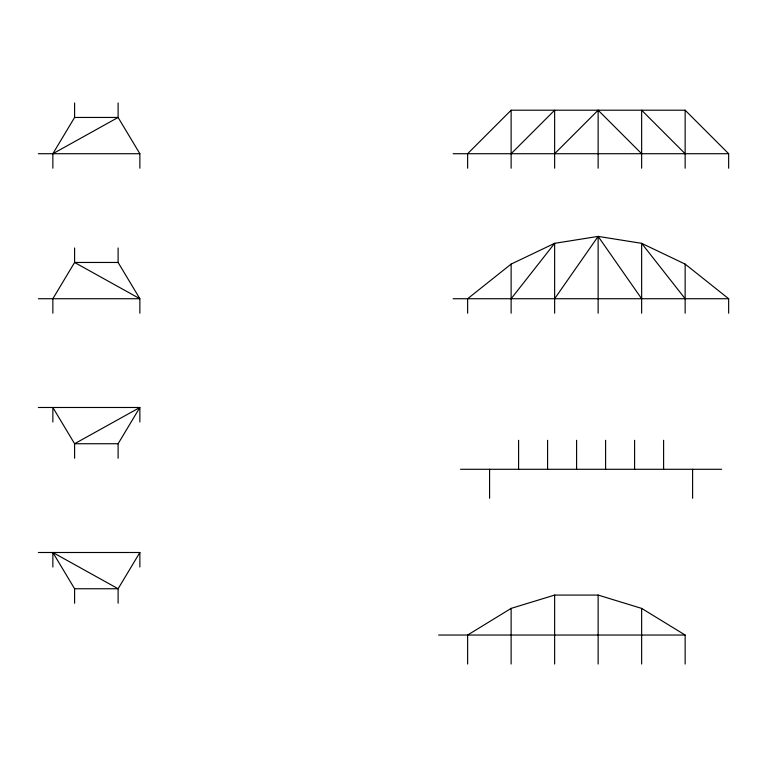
<?xml version="1.0" encoding="UTF-8"?>
<svg xmlns="http://www.w3.org/2000/svg" width="767" height="767" viewBox="0 0 767 767"><rect width="100%" height="100%" fill="white"/><g stroke="black" fill="none" stroke-linecap="round" stroke-linejoin="round"><path stroke-width="1.15" d="M52.856 168.213L52.856 153.716L74.6 117.456L74.6 102.96M118.108 458.244L118.108 443.738L139.862 407.488L38.35 407.488M38.35 552.499L139.862 552.499L118.108 588.749L118.108 603.255M554.637 298.727L598.135 236.399L641.643 243.331L685.142 264.097L728.65 298.727L728.65 313.224M511.129 298.727L554.637 243.331L598.135 236.399L641.643 298.727M728.65 168.213L728.65 153.716L685.142 110.208L511.129 110.208L467.63 153.716L467.63 168.213M511.129 153.716L554.637 110.208L554.637 168.213M554.637 153.716L598.135 110.208L641.643 153.716M554.637 313.224L554.637 243.331L511.129 264.097L467.63 298.727L467.63 313.224M685.142 664.04L685.142 635.038L641.643 608.394L598.135 595.077L554.637 595.077L511.129 608.394L467.63 635.038L467.63 664.04M52.856 153.716L118.108 117.456L118.108 102.96M74.6 117.456L118.108 117.456L139.862 153.716L139.862 168.213M38.35 153.716L139.862 153.716M453.124 153.716L728.65 153.716M139.862 313.224L139.862 298.727L118.108 262.467L74.6 262.467L52.856 298.727L52.856 313.224M38.35 298.727L139.862 298.727L74.6 262.467L74.6 247.971M453.124 298.727L728.65 298.727M118.108 443.738L74.6 443.738L52.856 407.488L52.856 421.984M460.583 469.289L721.603 469.289M52.856 552.499L74.6 588.749L118.108 588.749L52.856 552.499L52.856 567.005M438.619 635.038L685.142 635.038M685.142 153.716L641.643 110.208L641.643 168.213M685.142 298.727L641.643 243.331L641.643 313.224M692.601 469.289L692.601 498.291M685.142 110.208L685.142 168.213M685.142 264.097L685.142 313.224M663.599 440.287L663.599 469.289M641.643 608.394L641.643 664.04M634.597 440.287L634.597 469.289M605.594 440.287L605.594 469.289M598.135 110.208L598.135 168.213M598.135 236.399L598.135 313.224M598.135 595.077L598.135 664.04M576.592 440.287L576.592 469.289M554.637 595.077L554.637 664.04M547.59 440.287L547.59 469.289M518.588 440.287L518.588 469.289M511.129 110.208L511.129 168.213M511.129 264.097L511.129 313.224M511.129 608.394L511.129 664.04M489.586 469.289L489.586 498.291M139.862 421.984L139.862 407.488L74.6 443.738L74.6 458.244M139.862 552.499L139.862 567.005M118.108 247.971L118.108 262.467M74.6 588.749L74.6 603.255"/></g></svg>
